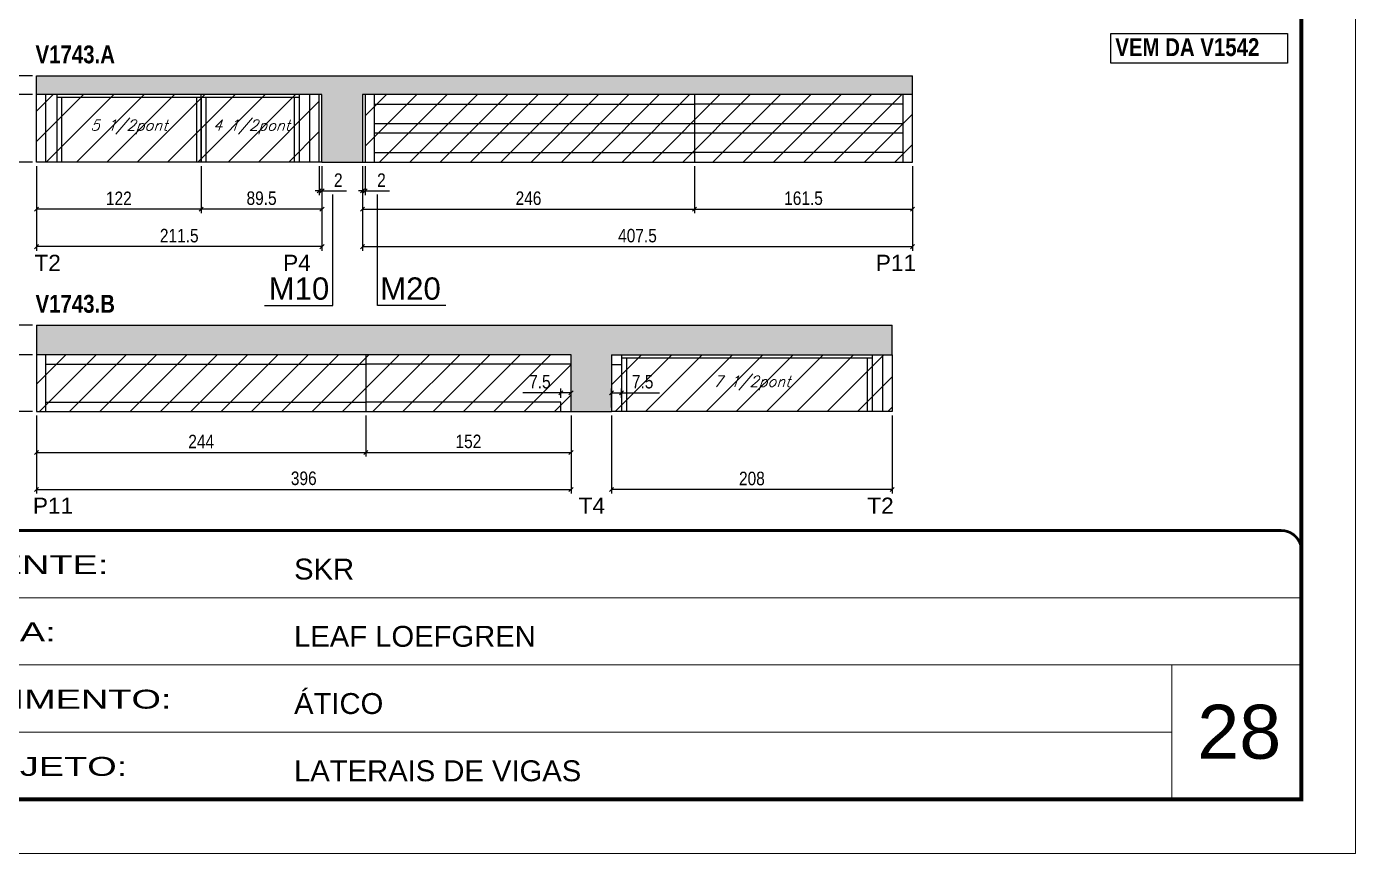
# Model space of a CAD drawing. Extents: x 3309 to 10008, y -2522 to 14608.
# Drawn here: x 8578 to 9563, y 6666 to 7279 of the extents above; entities that cross this region are included whole.
import ezdxf

# ---------------------------------------------------------------- set-up
doc = ezdxf.new("R2010")
doc.units = 0
doc.linetypes.add('CONTINUO', pattern=[0])
doc.linetypes.add('DASHED', pattern=[0.75, 0.5, -0.25])
for name, color, linetype in [('5', 5, 'Continuous'), ('COTA', 241, 'Continuous'), ('NOMENCLATURA', 7, 'Continuous'), ('Painéis', 200, 'Continuous'), ('SARR_2.2x10', 60, 'Continuous'), ('SARR_2.2x7', 40, 'Continuous'), ('SARR_3.5x7', 81, 'Continuous'), ('texto', 7, 'Continuous')]:
    doc.layers.add(name, color=color, linetype=linetype)
for name, color, linetype, lineweight in [('CARIMBO', 255, 'Continuous', 9), ('Folhas', 255, 'Continuous', 9), ('Hachura', 251, 'Continuous', 9), ('SARRAFO DE PRESSAO', 251, 'DASHED', 9)]:
    doc.layers.add(name, color=color, linetype=linetype, lineweight=lineweight)
doc.styles.add('ARIAL', font='arial.ttf')
doc.styles.add('COTA TECNICA', font='techl___.ttf', dxfattribs={"height": 10})
doc.styles.add('Romans', font='romans.shx')
doc.styles.get("Standard").update_dxf_attribs({"font": 'arial.ttf'})
doc.styles.add('TECNICA', font='techb___.ttf', dxfattribs={"height": 10})
doc.styles.add('Tecnologia', font='')
doc.styles.get('Tecnologia').set_extended_font_data('Forgotten Futurist')
doc.dimstyles.new('PAINEL', dxfattribs={"dimtxt": 10, "dimasz": 3, "dimexe": 3, "dimexo": 3, "dimgap": 3, "dimtad": 1, "dimdec": 1, "dimzin": 12, "dimdsep": 46, "dimtxsty": 'COTA TECNICA', "dimblk1": 'OBLIQUE', "dimblk2": 'OBLIQUE', "dimsah": 1, "dimcen": 0.9, "dimclrd": 4, "dimclre": 4, "dimclrt": 240, "dimadec": 1, "dimazin": 3, "dimtfac": 1, "dimtdec": 1, "dimtmove": 0, "dimatfit": 3, "dimfxl": 1, "dimtolj": 1, "dimtzin": 12, "dimarcsym": 0})

# ---------------------------------------------------------------- blocks, each defined once
blk = doc.blocks.new('9999999999')
at = {"color": 30, "linetype": 'CONTINUO'}
for p, q in [((98564.56, 34379.64), (99583.98, 34379.64)), ((98564.56, 34329.83), (99487.98, 34329.83)), ((99583.98, 34329.83), (99487.98, 34329.83)), ((99487.98, 34329.83), (99487.98, 34230.21)), ((98564.56, 34280.02), (99487.98, 34280.02))]:
    blk.add_line(p, q, dxfattribs=at)
at = {"color": 30, "linetype": 'CONTINUO', "const_width": 2}
blk.add_lwpolyline([(99583.98, 34230.21), (99583.98, 34414.45, 0.414214), (99568.98, 34429.45), (98228.98, 34429.45, 0.414214), (98213.98, 34414.45), (98213.98, 34245.21, 0.414214), (98228.98, 34230.21), (99583.98, 34230.21)], format="xyb", dxfattribs=at)
at = {"layer": 'Folhas'}
blk.add_lwpolyline([(98138.98, 34190.21), (99623.98, 34190.21), (99623.98, 35240.21), (98138.98, 35240.21)], close=True, dxfattribs=at)
at = {"layer": 'Folhas', "color": 30, "const_width": 3}
blk.add_lwpolyline([(98213.98, 34230.21), (99583.98, 34230.21), (99583.98, 35200.21), (98213.98, 35200.21)], close=True, dxfattribs=at)
at = {"color": 7, "linetype": 'Continuous', "ltscale": 5, "style": 'ARIAL'}
for s, height, p in [('SKR', 15.483, (98837.68, 34393.13)), ('LEAF LOEFGREN', 15.4829, (98837.68, 34343.32)), ('ÁTICO', 15.483, (98837.68, 34293.51)), ('LATERAIS DE VIGAS', 15.4829, (98837.68, 34243.7))]:
    blk.add_text(s, height=height, dxfattribs=at).set_placement(p)
at = {"layer": 'Folhas', "color": 7, "style": 'Tecnologia', "width": 1.5}
for s, p in [('CLIENTE:', (98573.65, 34397.17)), ('OBRA:', (98573.65, 34347.31)), ('PAVIMENTO:', (98573.65, 34297.5)), ('PROJETO:', (98573.65, 34247.69))]:
    blk.add_text(s, height=14, dxfattribs=at).set_placement(p)
blk = doc.blocks.new('_Oblique')
at = {"color": 0, "linetype": 'ByBlock', "lineweight": -2}
blk.add_line((-0.5, -0.5), (0.5, 0.5), dxfattribs=at)
blk = doc.blocks.new('*D3485')
at = {"layer": 'COTA', "color": 4, "linetype": 'ByBlock', "lineweight": -2, "transparency": 16777216}
for p, q in [((8707.73, 7175.61), (8707.73, 7140.67)), ((8797.23, 7175.61), (8797.23, 7140.67)), ((8797.23, 7143.67), (8707.73, 7143.67))]:
    blk.add_line(p, q, dxfattribs=at)
at = {"layer": 'Defpoints', "color": 0, "linetype": 'ByBlock', "transparency": 16777216}
for p in [(8707.73, 7178.61), (8797.23, 7178.61), (8707.73, 7143.67)]:
    blk.add_point(p, dxfattribs=at)
at = {"layer": 'COTA', "color": 4, "linetype": 'ByBlock', "lineweight": -2, "transparency": 16777216, "xscale": 3, "yscale": 3, "zscale": 3, "rotation": 180}
blk.add_blockref('_Oblique', (8707.73, 7143.67), dxfattribs=at)
at = {"layer": 'COTA', "color": 4, "linetype": 'ByBlock', "lineweight": -2, "transparency": 16777216, "xscale": 3, "yscale": 3, "zscale": 3}
blk.add_blockref('_Oblique', (8797.23, 7143.67), dxfattribs=at)
at = {"layer": 'COTA', "color": 240, "linetype": 'ByBlock', "transparency": 16777216, "insert": (8752.48, 7151.81), "char_height": 10, "attachment_point": 5, "style": 'COTA TECNICA'}
blk.add_mtext('\\A1;89.5', dxfattribs=at)
blk = doc.blocks.new('*D3486')
at = {"layer": 'COTA', "color": 4, "linetype": 'ByBlock', "lineweight": -2, "transparency": 16777216}
for p, q in [((8585.73, 7175.61), (8585.73, 7140.67)), ((8707.73, 7175.61), (8707.73, 7140.67)), ((8707.73, 7143.67), (8585.73, 7143.67))]:
    blk.add_line(p, q, dxfattribs=at)
at = {"layer": 'Defpoints', "color": 0, "linetype": 'ByBlock', "transparency": 16777216}
for p in [(8585.73, 7178.61), (8707.73, 7178.61), (8585.73, 7143.67)]:
    blk.add_point(p, dxfattribs=at)
at = {"layer": 'COTA', "color": 4, "linetype": 'ByBlock', "lineweight": -2, "transparency": 16777216, "xscale": 3, "yscale": 3, "zscale": 3, "rotation": 180}
blk.add_blockref('_Oblique', (8585.73, 7143.67), dxfattribs=at)
at = {"layer": 'COTA', "color": 4, "linetype": 'ByBlock', "lineweight": -2, "transparency": 16777216, "xscale": 3, "yscale": 3, "zscale": 3}
blk.add_blockref('_Oblique', (8707.73, 7143.67), dxfattribs=at)
at = {"layer": 'COTA', "color": 240, "linetype": 'ByBlock', "transparency": 16777216, "insert": (8646.73, 7151.73), "char_height": 10, "attachment_point": 5, "style": 'COTA TECNICA'}
blk.add_mtext('\\A1;122', dxfattribs=at)
blk = doc.blocks.new('*D3507')
at = {"layer": 'COTA', "color": 4, "linetype": 'ByBlock', "lineweight": -2, "transparency": 16777216}
for p, q in [((8585.73, 7175.61), (8585.73, 7112.96)), ((8797.23, 7175.61), (8797.23, 7112.96)), ((8797.23, 7115.96), (8585.73, 7115.96))]:
    blk.add_line(p, q, dxfattribs=at)
at = {"layer": 'Defpoints', "color": 0, "linetype": 'ByBlock', "transparency": 16777216}
for p in [(8585.73, 7178.61), (8797.23, 7178.61), (8585.73, 7115.96)]:
    blk.add_point(p, dxfattribs=at)
at = {"layer": 'COTA', "color": 4, "linetype": 'ByBlock', "lineweight": -2, "transparency": 16777216, "xscale": 3, "yscale": 3, "zscale": 3, "rotation": 180}
blk.add_blockref('_Oblique', (8585.73, 7115.96), dxfattribs=at)
at = {"layer": 'COTA', "color": 4, "linetype": 'ByBlock', "lineweight": -2, "transparency": 16777216, "xscale": 3, "yscale": 3, "zscale": 3}
blk.add_blockref('_Oblique', (8797.23, 7115.96), dxfattribs=at)
at = {"layer": 'COTA', "color": 240, "linetype": 'ByBlock', "transparency": 16777216, "insert": (8691.48, 7124.07), "char_height": 10, "attachment_point": 5, "style": 'COTA TECNICA'}
blk.add_mtext('\\A1;211.5', dxfattribs=at)
blk = doc.blocks.new('*D3487')
at = {"layer": 'COTA', "color": 4, "lineweight": -2, "transparency": 16777216}
for p, q in [((8582.73, 7228.61), (8565.98, 7228.61)), ((8568.98, 7178.61), (8568.98, 7228.61)), ((8582.73, 7178.61), (8565.98, 7178.61))]:
    blk.add_line(p, q, dxfattribs=at)
at = {"layer": 'Defpoints', "color": 0, "transparency": 16777216}
for p in [(8568.98, 7228.61), (8585.73, 7228.61), (8585.73, 7178.61)]:
    blk.add_point(p, dxfattribs=at)
at = {"layer": 'COTA', "color": 4, "lineweight": -2, "transparency": 16777216, "xscale": 3, "yscale": 3, "zscale": 3}
for p, rotation in [((8568.98, 7228.61), 90), ((8568.98, 7178.61), 270)]:
    blk.add_blockref('_Oblique', p, dxfattribs=dict(at, rotation=rotation))
at = {"layer": 'COTA', "color": 240, "transparency": 16777216, "insert": (8560.87, 7203.61), "char_height": 10, "attachment_point": 5, "rotation": 90, "style": 'COTA TECNICA'}
blk.add_mtext('\\A1;50', dxfattribs=at)
blk = doc.blocks.new('*D3488')
at = {"layer": 'COTA', "color": 4, "lineweight": -2, "transparency": 16777216}
for p, q in [((8568.98, 7242.61), (8568.98, 7261.73)), ((8582.73, 7242.61), (8565.98, 7242.61)), ((8568.98, 7228.61), (8568.98, 7242.61)), ((8582.73, 7228.61), (8565.98, 7228.61))]:
    blk.add_line(p, q, dxfattribs=at)
at = {"layer": 'Defpoints', "color": 0, "transparency": 16777216}
for p in [(8568.98, 7242.61), (8585.73, 7242.61), (8585.73, 7228.61)]:
    blk.add_point(p, dxfattribs=at)
at = {"layer": 'COTA', "color": 4, "lineweight": -2, "transparency": 16777216, "xscale": 3, "yscale": 3, "zscale": 3}
for p, rotation in [((8568.98, 7242.61), 90), ((8568.98, 7228.61), 270)]:
    blk.add_blockref('_Oblique', p, dxfattribs=dict(at, rotation=rotation))
at = {"layer": 'COTA', "color": 240, "transparency": 16777216, "insert": (8560.91, 7253.67), "char_height": 10, "attachment_point": 5, "rotation": 90, "style": 'COTA TECNICA'}
blk.add_mtext('\\A1;14', dxfattribs=at)
blk = doc.blocks.new('*D3489')
at = {"layer": 'COTA', "color": 4, "lineweight": -2, "transparency": 16777216}
for p, q in [((8582.73, 7242.61), (8536.48, 7242.61)), ((8539.48, 7178.61), (8539.48, 7242.61)), ((8582.73, 7178.61), (8536.48, 7178.61))]:
    blk.add_line(p, q, dxfattribs=at)
at = {"layer": 'Defpoints', "color": 0, "transparency": 16777216}
for p in [(8539.48, 7242.61), (8585.73, 7242.61), (8585.73, 7178.61)]:
    blk.add_point(p, dxfattribs=at)
at = {"layer": 'COTA', "color": 4, "lineweight": -2, "transparency": 16777216, "xscale": 3, "yscale": 3, "zscale": 3}
for p, rotation in [((8539.48, 7242.61), 90), ((8539.48, 7178.61), 270)]:
    blk.add_blockref('_Oblique', p, dxfattribs=dict(at, rotation=rotation))
at = {"layer": 'COTA', "color": 240, "transparency": 16777216, "insert": (8531.38, 7210.61), "char_height": 10, "attachment_point": 5, "rotation": 90, "style": 'COTA TECNICA'}
blk.add_mtext('\\A1;64', dxfattribs=at)
blk = doc.blocks.new('*D3508')
at = {"layer": 'Defpoints', "color": 0, "transparency": 16777216}
for p in [(8795.23, 7178.61, 0), (8797.23, 7178.61, 0), (8797.23, 7157.22)]:
    blk.add_point(p, dxfattribs=at)
at = {"layer": 'SARR_2.2x10', "color": 4, "lineweight": -2, "transparency": 16777216}
for p, q in [((8795.23, 7175.61), (8795.23, 7154.22)), ((8797.23, 7175.61), (8797.23, 7154.22)), ((8795.23, 7157.22), (8792.23, 7157.22)), ((8795.23, 7157.22), (8797.23, 7157.22)), ((8797.23, 7157.22), (8815.34, 7157.22))]:
    blk.add_line(p, q, dxfattribs=at)
at = {"layer": 'SARR_2.2x10', "color": 4, "lineweight": -2, "transparency": 16777216, "xscale": 3, "yscale": 3, "zscale": 3}
blk.add_blockref('_Oblique', (8795.23, 7157.22), dxfattribs=at)
at = {"layer": 'SARR_2.2x10', "color": 4, "lineweight": -2, "transparency": 16777216, "xscale": 3, "yscale": 3, "zscale": 3, "rotation": 180}
blk.add_blockref('_Oblique', (8797.23, 7157.22), dxfattribs=at)
at = {"layer": 'SARR_2.2x10', "color": 240, "transparency": 16777216, "insert": (8809.29, 7165.22), "char_height": 10, "attachment_point": 5, "style": 'COTA TECNICA'}
blk.add_mtext('\\A1;2', dxfattribs=at)
blk = doc.blocks.new('*D3509')
at = {"layer": 'COTA', "color": 4, "lineweight": -2, "transparency": 16777216}
for p, q in [((8827.23, 7175.61), (8827.23, 7112.96)), ((9234.73, 7175.61), (9234.73, 7112.96)), ((8827.23, 7115.96), (9234.73, 7115.96))]:
    blk.add_line(p, q, dxfattribs=at)
at = {"layer": 'Defpoints', "color": 0, "transparency": 16777216}
for p in [(8827.23, 7178.61), (9234.73, 7178.61), (9234.73, 7115.96)]:
    blk.add_point(p, dxfattribs=at)
at = {"layer": 'COTA', "color": 4, "lineweight": -2, "transparency": 16777216, "xscale": 3, "yscale": 3, "zscale": 3, "rotation": 180}
blk.add_blockref('_Oblique', (8827.23, 7115.96), dxfattribs=at)
at = {"layer": 'COTA', "color": 4, "lineweight": -2, "transparency": 16777216, "xscale": 3, "yscale": 3, "zscale": 3}
blk.add_blockref('_Oblique', (9234.73, 7115.96), dxfattribs=at)
at = {"layer": 'COTA', "color": 240, "transparency": 16777216, "insert": (9030.98, 7124.07), "char_height": 10, "attachment_point": 5, "style": 'COTA TECNICA'}
blk.add_mtext('\\A1;407.5', dxfattribs=at)
blk = doc.blocks.new('*D3510')
at = {"layer": 'COTA', "color": 4, "lineweight": -2, "transparency": 16777216}
for p, q in [((8827.23, 7175.61), (8827.23, 7140.67)), ((9073.23, 7175.61), (9073.23, 7140.67)), ((8827.23, 7143.67), (9073.23, 7143.67))]:
    blk.add_line(p, q, dxfattribs=at)
at = {"layer": 'Defpoints', "color": 0, "transparency": 16777216}
for p in [(8827.23, 7178.61), (9073.23, 7178.61), (9073.23, 7143.67)]:
    blk.add_point(p, dxfattribs=at)
at = {"layer": 'COTA', "color": 4, "lineweight": -2, "transparency": 16777216, "xscale": 3, "yscale": 3, "zscale": 3, "rotation": 180}
blk.add_blockref('_Oblique', (8827.23, 7143.67), dxfattribs=at)
at = {"layer": 'COTA', "color": 4, "lineweight": -2, "transparency": 16777216, "xscale": 3, "yscale": 3, "zscale": 3}
blk.add_blockref('_Oblique', (9073.23, 7143.67), dxfattribs=at)
at = {"layer": 'COTA', "color": 240, "transparency": 16777216, "insert": (8950.23, 7151.78), "char_height": 10, "attachment_point": 5, "style": 'COTA TECNICA'}
blk.add_mtext('\\A1;246', dxfattribs=at)
blk = doc.blocks.new('*D3511')
at = {"layer": 'COTA', "color": 4, "lineweight": -2, "transparency": 16777216}
for p, q in [((9073.23, 7175.61), (9073.23, 7140.67)), ((9234.73, 7175.61), (9234.73, 7140.67)), ((9073.23, 7143.67), (9234.73, 7143.67))]:
    blk.add_line(p, q, dxfattribs=at)
at = {"layer": 'Defpoints', "color": 0, "transparency": 16777216}
for p in [(9073.23, 7178.61), (9234.73, 7178.61), (9234.73, 7143.67)]:
    blk.add_point(p, dxfattribs=at)
at = {"layer": 'COTA', "color": 4, "lineweight": -2, "transparency": 16777216, "xscale": 3, "yscale": 3, "zscale": 3, "rotation": 180}
blk.add_blockref('_Oblique', (9073.23, 7143.67), dxfattribs=at)
at = {"layer": 'COTA', "color": 4, "lineweight": -2, "transparency": 16777216, "xscale": 3, "yscale": 3, "zscale": 3}
blk.add_blockref('_Oblique', (9234.73, 7143.67), dxfattribs=at)
at = {"layer": 'COTA', "color": 240, "transparency": 16777216, "insert": (9153.98, 7151.78), "char_height": 10, "attachment_point": 5, "style": 'COTA TECNICA'}
blk.add_mtext('\\A1;161.5', dxfattribs=at)
blk = doc.blocks.new('*D3512')
at = {"layer": 'COTA', "color": 4, "lineweight": -2, "transparency": 16777216}
for p, q in [((8827.23, 7175.61), (8827.23, 7154.22)), ((8829.23, 7175.61), (8829.23, 7154.22)), ((8827.23, 7157.22), (8824.23, 7157.22)), ((8827.23, 7157.22), (8829.23, 7157.22)), ((8829.23, 7157.22), (8847.34, 7157.22))]:
    blk.add_line(p, q, dxfattribs=at)
at = {"layer": 'Defpoints', "color": 0, "transparency": 16777216}
for p in [(8827.23, 7178.61, 0), (8829.23, 7178.61, 0), (8829.23, 7157.22)]:
    blk.add_point(p, dxfattribs=at)
at = {"layer": 'COTA', "color": 4, "lineweight": -2, "transparency": 16777216, "xscale": 3, "yscale": 3, "zscale": 3}
blk.add_blockref('_Oblique', (8827.23, 7157.22), dxfattribs=at)
at = {"layer": 'COTA', "color": 4, "lineweight": -2, "transparency": 16777216, "xscale": 3, "yscale": 3, "zscale": 3, "rotation": 180}
blk.add_blockref('_Oblique', (8829.23, 7157.22), dxfattribs=at)
at = {"layer": 'COTA', "color": 240, "transparency": 16777216, "insert": (8841.29, 7165.22), "char_height": 10, "attachment_point": 5, "style": 'COTA TECNICA'}
blk.add_mtext('\\A1;2', dxfattribs=at)
blk = doc.blocks.new('*D3513')
at = {"layer": 'COTA', "color": 4, "lineweight": -2, "transparency": 16777216}
for p, q in [((8585.73, 6990.84), (8585.73, 6933.02)), ((8981.73, 6990.84), (8981.73, 6933.02)), ((8585.73, 6936.02), (8981.73, 6936.02))]:
    blk.add_line(p, q, dxfattribs=at)
at = {"layer": 'Defpoints', "color": 0, "transparency": 16777216}
for p in [(8585.73, 6993.84), (8981.73, 6993.84), (8981.73, 6936.02)]:
    blk.add_point(p, dxfattribs=at)
at = {"layer": 'COTA', "color": 4, "lineweight": -2, "transparency": 16777216, "xscale": 3, "yscale": 3, "zscale": 3, "rotation": 180}
blk.add_blockref('_Oblique', (8585.73, 6936.02), dxfattribs=at)
at = {"layer": 'COTA', "color": 4, "lineweight": -2, "transparency": 16777216, "xscale": 3, "yscale": 3, "zscale": 3}
blk.add_blockref('_Oblique', (8981.73, 6936.02), dxfattribs=at)
at = {"layer": 'COTA', "color": 240, "transparency": 16777216, "insert": (8783.73, 6944.27), "char_height": 10, "attachment_point": 5, "style": 'COTA TECNICA'}
blk.add_mtext('\\A1;396', dxfattribs=at)
blk = doc.blocks.new('*D3514')
at = {"layer": 'COTA', "color": 4, "lineweight": -2, "transparency": 16777216}
for p, q in [((8585.73, 6990.84), (8585.73, 6960.5)), ((8829.73, 6990.84), (8829.73, 6960.5)), ((8585.73, 6963.5), (8829.73, 6963.5))]:
    blk.add_line(p, q, dxfattribs=at)
at = {"layer": 'Defpoints', "color": 0, "transparency": 16777216}
for p in [(8585.73, 6993.84), (8829.73, 6993.84), (8829.73, 6963.5)]:
    blk.add_point(p, dxfattribs=at)
at = {"layer": 'COTA', "color": 4, "lineweight": -2, "transparency": 16777216, "xscale": 3, "yscale": 3, "zscale": 3, "rotation": 180}
blk.add_blockref('_Oblique', (8585.73, 6963.5), dxfattribs=at)
at = {"layer": 'COTA', "color": 4, "lineweight": -2, "transparency": 16777216, "xscale": 3, "yscale": 3, "zscale": 3}
blk.add_blockref('_Oblique', (8829.73, 6963.5), dxfattribs=at)
at = {"layer": 'COTA', "color": 240, "transparency": 16777216, "insert": (8707.73, 6971.58), "char_height": 10, "attachment_point": 5, "style": 'COTA TECNICA'}
blk.add_mtext('\\A1;244', dxfattribs=at)
blk = doc.blocks.new('*D3515')
at = {"layer": 'COTA', "color": 4, "lineweight": -2, "transparency": 16777216}
for p, q in [((8829.73, 6990.84), (8829.73, 6960.5)), ((8981.73, 6990.84), (8981.73, 6960.5)), ((8829.73, 6963.5), (8981.73, 6963.5))]:
    blk.add_line(p, q, dxfattribs=at)
at = {"layer": 'Defpoints', "color": 0, "transparency": 16777216}
for p in [(8829.73, 6993.84), (8981.73, 6993.84), (8981.73, 6963.5)]:
    blk.add_point(p, dxfattribs=at)
at = {"layer": 'COTA', "color": 4, "lineweight": -2, "transparency": 16777216, "xscale": 3, "yscale": 3, "zscale": 3, "rotation": 180}
blk.add_blockref('_Oblique', (8829.73, 6963.5), dxfattribs=at)
at = {"layer": 'COTA', "color": 4, "lineweight": -2, "transparency": 16777216, "xscale": 3, "yscale": 3, "zscale": 3}
blk.add_blockref('_Oblique', (8981.73, 6963.5), dxfattribs=at)
at = {"layer": 'COTA', "color": 240, "transparency": 16777216, "insert": (8905.73, 6971.61), "char_height": 10, "attachment_point": 5, "style": 'COTA TECNICA'}
blk.add_mtext('\\A1;152', dxfattribs=at)
blk = doc.blocks.new('*D3516')
at = {"layer": 'COTA', "color": 4, "lineweight": -2, "transparency": 16777216}
for p, q in [((8582.73, 7057.84), (8562.05, 7057.84)), ((8565.05, 7035.84), (8565.05, 7057.84)), ((8582.73, 7035.84), (8562.05, 7035.84))]:
    blk.add_line(p, q, dxfattribs=at)
at = {"layer": 'Defpoints', "color": 0, "transparency": 16777216}
for p in [(8565.05, 7057.84), (8585.73, 7057.84), (8585.73, 7035.84)]:
    blk.add_point(p, dxfattribs=at)
at = {"layer": 'COTA', "color": 4, "lineweight": -2, "transparency": 16777216, "xscale": 3, "yscale": 3, "zscale": 3}
for p, rotation in [((8565.05, 7057.84), 90), ((8565.05, 7035.84), 270)]:
    blk.add_blockref('_Oblique', p, dxfattribs=dict(at, rotation=rotation))
at = {"layer": 'COTA', "color": 240, "transparency": 16777216, "insert": (8557.05, 7046.84), "char_height": 10, "attachment_point": 5, "rotation": 90, "style": 'COTA TECNICA'}
blk.add_mtext('\\A1;22', dxfattribs=at)
blk = doc.blocks.new('*D3517')
at = {"layer": 'COTA', "color": 4, "lineweight": -2, "transparency": 16777216}
for p, q in [((8582.73, 7035.84), (8562.05, 7035.84)), ((8565.05, 7035.84), (8565.05, 6993.84)), ((8582.73, 6993.84), (8562.05, 6993.84))]:
    blk.add_line(p, q, dxfattribs=at)
at = {"layer": 'Defpoints', "color": 0, "transparency": 16777216}
for p in [(8585.73, 7035.84), (8565.05, 6993.84), (8585.73, 6993.84)]:
    blk.add_point(p, dxfattribs=at)
at = {"layer": 'COTA', "color": 4, "lineweight": -2, "transparency": 16777216, "xscale": 3, "yscale": 3, "zscale": 3}
for p, rotation in [((8565.05, 7035.84), 90), ((8565.05, 6993.84), 270)]:
    blk.add_blockref('_Oblique', p, dxfattribs=dict(at, rotation=rotation))
at = {"layer": 'COTA', "color": 240, "transparency": 16777216, "insert": (8556.98, 7014.84), "char_height": 10, "attachment_point": 5, "rotation": 90, "style": 'COTA TECNICA'}
blk.add_mtext('\\A1;42', dxfattribs=at)
blk = doc.blocks.new('*D3518')
at = {"layer": 'COTA', "color": 4, "lineweight": -2, "transparency": 16777216}
for p, q in [((8582.73, 7057.84), (8531.82, 7057.84)), ((8534.82, 6993.84), (8534.82, 7057.84)), ((8582.73, 6993.84), (8531.82, 6993.84))]:
    blk.add_line(p, q, dxfattribs=at)
at = {"layer": 'Defpoints', "color": 0, "transparency": 16777216}
for p in [(8534.82, 7057.84), (8585.73, 7057.84), (8585.73, 6993.84)]:
    blk.add_point(p, dxfattribs=at)
at = {"layer": 'COTA', "color": 4, "lineweight": -2, "transparency": 16777216, "xscale": 3, "yscale": 3, "zscale": 3}
for p, rotation in [((8534.82, 7057.84), 90), ((8534.82, 6993.84), 270)]:
    blk.add_blockref('_Oblique', p, dxfattribs=dict(at, rotation=rotation))
at = {"layer": 'COTA', "color": 240, "transparency": 16777216, "insert": (8526.71, 7025.84), "char_height": 10, "attachment_point": 5, "rotation": 90, "style": 'COTA TECNICA'}
blk.add_mtext('\\A1;64', dxfattribs=at)
blk = doc.blocks.new('*D3519')
at = {"layer": 'COTA', "color": 4, "lineweight": -2, "transparency": 16777216}
for p, q in [((8974.23, 7003.84), (8974.23, 7010.74)), ((8981.73, 6996.84), (8981.73, 7010.74)), ((8974.23, 7007.74), (8946.08, 7007.74)), ((8981.73, 7007.74), (8974.23, 7007.74))]:
    blk.add_line(p, q, dxfattribs=at)
at = {"layer": 'Defpoints', "color": 0, "transparency": 16777216}
for p in [(8974.23, 7007.74), (8974.23, 7000.84, 0), (8981.73, 6993.84, 0)]:
    blk.add_point(p, dxfattribs=at)
at = {"layer": 'COTA', "color": 4, "lineweight": -2, "transparency": 16777216, "xscale": 3, "yscale": 3, "zscale": 3, "rotation": 180}
blk.add_blockref('_Oblique', (8974.23, 7007.74), dxfattribs=at)
at = {"layer": 'COTA', "color": 4, "lineweight": -2, "transparency": 16777216, "xscale": 3, "yscale": 3, "zscale": 3}
blk.add_blockref('_Oblique', (8981.73, 7007.74), dxfattribs=at)
at = {"layer": 'COTA', "color": 240, "transparency": 16777216, "insert": (8958.66, 7015.85), "char_height": 10, "attachment_point": 5, "style": 'COTA TECNICA'}
blk.add_mtext('\\A1;7.5', dxfattribs=at)
blk = doc.blocks.new('*D3520')
at = {"layer": 'COTA', "color": 4, "lineweight": -2, "transparency": 16777216}
for p, q in [((9011.73, 6990.84), (9011.73, 6933.02)), ((9219.73, 6990.84), (9219.73, 6933.02)), ((9219.73, 6936.02), (9011.73, 6936.02))]:
    blk.add_line(p, q, dxfattribs=at)
at = {"layer": 'Defpoints', "color": 0, "transparency": 16777216}
for p in [(9011.73, 6993.84, 0), (9219.73, 6993.84, 0), (9011.73, 6936.02)]:
    blk.add_point(p, dxfattribs=at)
at = {"layer": 'COTA', "color": 4, "lineweight": -2, "transparency": 16777216, "xscale": 3, "yscale": 3, "zscale": 3, "rotation": 180}
blk.add_blockref('_Oblique', (9011.73, 6936.02), dxfattribs=at)
at = {"layer": 'COTA', "color": 4, "lineweight": -2, "transparency": 16777216, "xscale": 3, "yscale": 3, "zscale": 3}
blk.add_blockref('_Oblique', (9219.73, 6936.02), dxfattribs=at)
at = {"layer": 'COTA', "color": 240, "transparency": 16777216, "insert": (9115.73, 6944.15), "char_height": 10, "attachment_point": 5, "style": 'COTA TECNICA'}
blk.add_mtext('\\A1;208', dxfattribs=at)
blk = doc.blocks.new('*D3490')
at = {"layer": 'COTA', "color": 4, "lineweight": -2, "transparency": 16777216}
for p, q in [((9011.73, 6996.84), (9011.73, 7010.74)), ((9019.23, 7003.84), (9019.23, 7010.74)), ((9011.73, 7007.74), (9019.23, 7007.74)), ((9019.23, 7007.74), (9047.38, 7007.74))]:
    blk.add_line(p, q, dxfattribs=at)
at = {"layer": 'Defpoints', "color": 0, "transparency": 16777216}
for p in [(9019.23, 7007.74), (9019.23, 7000.84, 0), (9011.73, 6993.84, 0)]:
    blk.add_point(p, dxfattribs=at)
at = {"layer": 'COTA', "color": 4, "lineweight": -2, "transparency": 16777216, "xscale": 3, "yscale": 3, "zscale": 3, "rotation": 180}
blk.add_blockref('_Oblique', (9011.73, 7007.74), dxfattribs=at)
at = {"layer": 'COTA', "color": 4, "lineweight": -2, "transparency": 16777216, "xscale": 3, "yscale": 3, "zscale": 3}
blk.add_blockref('_Oblique', (9019.23, 7007.74), dxfattribs=at)
at = {"layer": 'COTA', "color": 240, "transparency": 16777216, "insert": (9034.81, 7015.85), "char_height": 10, "attachment_point": 5, "style": 'COTA TECNICA'}
blk.add_mtext('\\A1;7.5', dxfattribs=at)

msp = doc.modelspace()

# ---------------------------------------------------------------- hatches: boundary and pattern name
at = {"layer": 'COTA'}
h = msp.add_hatch(dxfattribs=at)
h.set_pattern_fill('AR-CONC', color=256, scale=0.03)
h.set_pattern_definition([(50, (1585, -26.7527), (5.46554, -0.4781726), [0.5715, -6.2865]), (355, (1585, -26.7527), (-1.0573026, 5.7317054), [0.4572, -5.0292175]), (100.451445, (1585.4555, -26.7925), (4.4082374, 5.2535326), [0.4857003, -5.3427073]), (46.1842, (1585, -25.229), (8.1323712, -1.26127), [0.85725, -9.42975]), (96.63556, (1585.678, -25.334), (7.122124, 7.422784), [0.728551, -8.014068]), (351.18415, (1585, -25.229), (7.122124, 7.422784), [0.685799, -7.543792]), (21, (1585.762, -25.6097), (4.5484317, -3.067956), [0.5715, -6.2865]), (326, (1585.762, -25.6097), (1.8540609, 5.525639), [0.4572, -5.0292]), (71.451445, (1586.141, -25.8653), (6.4024926, 2.457683), [0.4857003, -5.342698]), (37.5, (1585, -26.7527), (0.0926581, 2.53665117), [0, -4.96824, 0, -5.1054, 0, -5.04825]), (7.5, (1585, -26.7527), (2.0045899, 3.00541724), [0, -2.91084, 0, -4.85394, 0, -1.92405]), (327.5, (1583.3007, -26.7527), (4.06771786, -0.17186232), [0, -1.905, 0, -5.9436, 0, -7.8867]), (317.5, (1582.5387, -26.7527), (4.4438754, 0.7627947), [0, -2.4765, 0, -3.94716, 0, -5.6007])])
h.paths.add_polyline_path([(8797.23, 7178.61), (8827.23, 7178.61), (8827.23, 7228.61), (9234.73, 7228.61), (9234.73, 7242.61), (8585.73, 7242.61), (8585.73, 7228.61), (8797.23, 7228.61)])
h = msp.add_hatch(dxfattribs=at)
h.set_pattern_fill('AR-CONC', color=256, scale=0.03)
h.set_pattern_definition([(50, (1585, -11.6316), (5.46554, -0.4781726), [0.5715, -6.2865]), (355, (1585, -11.6316), (-1.0573026, 5.7317054), [0.4572, -5.0292175]), (100.451445, (1585.4555, -11.6715), (4.4082374, 5.2535326), [0.4857003, -5.3427073]), (46.1842, (1585, -10.1076), (8.1323712, -1.26127), [0.85725, -9.42975]), (96.63556, (1585.678, -10.213), (7.122124, 7.422784), [0.728551, -8.014068]), (351.18415, (1585, -10.108), (7.122124, 7.422784), [0.685799, -7.543792]), (21, (1585.762, -10.4886), (4.5484317, -3.067956), [0.5715, -6.2865]), (326, (1585.762, -10.4886), (1.854061, 5.525639), [0.4572, -5.0292]), (71.451445, (1586.141, -10.7443), (6.4024926, 2.457683), [0.4857003, -5.342698]), (37.5, (1585, -11.6316), (0.0926581, 2.53665117), [0, -4.96824, 0, -5.1054, 0, -5.04825]), (7.5, (1585, -11.6316), (2.0045899, 3.00541724), [0, -2.91084, 0, -4.85394, 0, -1.92405]), (327.5, (1583.3007, -11.6316), (4.06771786, -0.1718623), [0, -1.905, 0, -5.9436, 0, -7.8867]), (317.5, (1582.5387, -11.6316), (4.4438754, 0.7627947), [0, -2.4765, 0, -3.94716, 0, -5.6007])])
h.paths.add_polyline_path([(8981.73, 6993.84), (9011.73, 6993.84), (9011.73, 7035.84), (9219.73, 7035.84), (9219.73, 7057.84), (8585.73, 7057.84), (8585.73, 7035.84), (8981.73, 7035.84)])
at = {"layer": 'Hachura', "linetype": 'ByBlock'}
h = msp.add_hatch(dxfattribs=at)
h.set_pattern_fill('ANSI31', color=256, scale=5)
h.paths.add_polyline_path([(8707.73, 7178.61), (8707.73, 7228.61), (8585.73, 7228.61), (8585.73, 7178.61)])
h.paths.add_polyline_path([(8707.73, 7228.61), (8707.73, 7178.61), (8795.23, 7178.61), (8795.23, 7228.61)])
h.paths.add_polyline_path([(9073.23, 7178.61), (9073.23, 7228.61), (8829.23, 7228.61), (8829.23, 7178.61)])
h.paths.add_polyline_path([(9073.23, 7228.61), (9073.23, 7178.61), (9234.73, 7178.61), (9234.73, 7228.61)])
h.paths.add_polyline_path([(9011.73, 7035.84), (9011.73, 6993.84), (9219.73, 6993.84), (9219.73, 7035.84)])
h.paths.add_polyline_path([(8829.73, 7035.84), (8829.73, 6993.84), (8981.73, 6993.84), (8981.73, 7035.84)])
h.paths.add_polyline_path([(8829.73, 6993.84), (8829.73, 7035.84), (8585.73, 7035.84), (8585.73, 6993.84)])

# ---------------------------------------------------------------- linework, layer by layer
at = {"layer": 'COTA'}
for p, q in [((8585.73, 7228.61, 0), (8585.73, 7242.61, 0)), ((8585.73, 7242.61, 0), (9234.73, 7242.61, 0)), ((9234.73, 7228.61, 0), (9234.73, 7242.61, 0)), ((8797.23, 7178.61, 0), (8827.23, 7178.61, 0)), ((8585.73, 7057.84, 0), (8585.73, 7035.84, 0)), ((8585.73, 7057.84, 0), (9219.73, 7057.84, 0)), ((9219.73, 7035.84, 0), (9219.73, 7057.84, 0)), ((8981.73, 6993.84, 0), (9011.73, 6993.84, 0))]:
    msp.add_line(p, q, dxfattribs=at)
at = {"layer": 'NOMENCLATURA', "linetype": 'Continuous'}
for p, q in [((8805.38, 7072.46), (8805.38, 7154.71)), ((8838.27, 7072.46), (8838.27, 7154.71)), ((8754.71, 7072.46), (8805.38, 7072.46)), ((8888.93, 7072.46), (8838.27, 7072.46))]:
    msp.add_line(p, q, dxfattribs=at)
at = {"layer": 'NOMENCLATURA'}
msp.add_lwpolyline([(9381.76, 7273.9), (9512.62, 7273.9), (9512.62, 7251.91), (9381.76, 7251.91)], close=True, dxfattribs=at)
at = {"layer": 'Painéis', "linetype": 'ByBlock'}
for p, q in [((8797.23, 7228.61, 0), (8585.73, 7228.61, 0)), ((8585.73, 7178.61, 0), (8585.73, 7228.61, 0)), ((8707.73, 7178.61, 0), (8707.73, 7228.61, 0)), ((8795.23, 7178.61, 0), (8795.23, 7228.61, 0)), ((8797.23, 7178.61, 0), (8797.23, 7228.61, 0)), ((9234.73, 7228.61, 0), (8827.23, 7228.61, 0)), ((8827.23, 7228.61, 0), (8827.23, 7178.61, 0)), ((8829.23, 7228.61, 0), (8829.23, 7178.61, 0)), ((9073.23, 7228.61, 0), (9073.23, 7178.61, 0)), ((9234.73, 7178.61, 0), (9234.73, 7228.61, 0)), ((8797.23, 7178.61, 0), (8585.73, 7178.61, 0)), ((8827.23, 7178.61, 0), (9234.73, 7178.61, 0)), ((8981.73, 7035.84, 0), (8585.73, 7035.84, 0)), ((8585.73, 7035.84, 0), (8585.73, 6993.84, 0)), ((8829.73, 7035.84, 0), (8829.73, 6993.84, 0)), ((8981.73, 6993.84, 0), (8981.73, 7035.84, 0)), ((9011.73, 7035.84, 0), (9011.73, 6993.84, 0)), ((9011.73, 7035.84, 0), (9219.73, 7035.84, 0)), ((9219.73, 7035.84, 0), (9219.73, 6993.84, 0)), ((8585.73, 6993.84, 0), (8981.73, 6993.84, 0)), ((9219.73, 6993.84, 0), (9011.73, 6993.84, 0))]:
    msp.add_line(p, q, dxfattribs=at)
at = {"layer": 'SARR_2.2x7', "linetype": 'Continuous'}
for p, q in [((8592.73, 7178.61, 0), (8592.73, 7228.61, 0)), ((8707.73, 7226.41, 0), (8600.73, 7226.41, 0)), ((8780.23, 7226.41, 0), (8707.73, 7226.41, 0)), ((8788.23, 7178.61, 0), (8788.23, 7228.61, 0)), ((8836.23, 7178.61, 0), (8836.23, 7228.61, 0)), ((9227.73, 7178.61, 0), (9227.73, 7228.61, 0)), ((8836.23, 7221.61, 0), (9073.23, 7221.61, 0)), ((9227.73, 7221.61, 0), (9073.23, 7221.61, 0)), ((8836.23, 7207.23, 0), (9073.23, 7207.23, 0)), ((9073.23, 7207.23, 0), (9227.73, 7207.23, 0)), ((8836.23, 7200.23, 0), (9073.23, 7200.23, 0)), ((9073.23, 7200.23, 0), (9227.73, 7200.23, 0)), ((8836.23, 7185.61, 0), (9073.23, 7185.61, 0)), ((9227.73, 7185.61, 0), (9073.23, 7185.61, 0)), ((8592.73, 6993.84, 0), (8592.73, 7035.84, 0)), ((9019.23, 7033.64, 0), (9204.73, 7033.64, 0)), ((9212.73, 6993.84, 0), (9212.73, 7035.84, 0)), ((8592.73, 7028.84, 0), (8829.73, 7028.84, 0)), ((8981.73, 7028.84, 0), (8829.73, 7028.84, 0)), ((9019.23, 7028.34, 0), (9011.73, 7028.34, 0)), ((8592.73, 7000.84, 0), (8829.73, 7000.84, 0)), ((8974.23, 7000.84, 0), (8829.73, 7000.84, 0)), ((8974.23, 6993.84, 0), (8974.23, 7000.84, 0))]:
    msp.add_line(p, q, dxfattribs=at)
at = {"layer": 'SARR_3.5x7'}
for p, q in [((8600.73, 7228.61, 0), (8600.73, 7178.61, 0)), ((8604.23, 7226.41, 0), (8604.23, 7178.61, 0)), ((8704.23, 7226.41, 0), (8704.23, 7178.61, 0)), ((8707.73, 7226.41, 0), (8707.73, 7178.61, 0)), ((8711.23, 7226.41, 0), (8711.23, 7178.61, 0)), ((8776.73, 7226.41, 0), (8776.73, 7178.61, 0)), ((8780.23, 7228.61, 0), (8780.23, 7178.61, 0)), ((9019.23, 7035.84, 0), (9019.23, 6993.84, 0)), ((9022.73, 7033.64, 0), (9022.73, 6993.84, 0)), ((9201.23, 7033.64, 0), (9201.23, 6993.84, 0)), ((9204.73, 7035.84, 0), (9204.73, 6993.84, 0))]:
    msp.add_line(p, q, dxfattribs=at)

# ---------------------------------------------------------------- block references
at = {"layer": 'SARRAFO DE PRESSAO', "color": 6, "linetype": 'ByBlock'}
msp.add_blockref('9999999999', (-90061.11, -27523.8), dxfattribs=at)

# ---------------------------------------------------------------- texts
at = {"layer": '5', "linetype": 'Continuous'}
for s, rotation, p in [('T2', 359.99996, (8584.2, 7097.95, 0)), ('P4', 0.00004, (8768.45, 7097.95, 0)), ('P11', 0.00004, (9207.54, 7097.95, 0)), ('P11', 0.00004, (8583.05, 6918.01, 0)), ('T4', 0.00004, (8987.39, 6918.01, 0)), ('T2', 0.00004, (9201.23, 6918.01, 0))]:
    msp.add_text(s, height=12, rotation=rotation, dxfattribs=at).set_placement(p)
at = {"layer": 'CARIMBO', "style": 'ARIAL'}
msp.add_text('28', height=40, dxfattribs=at).set_placement((9445.73, 6736.55))
at = {"layer": 'NOMENCLATURA', "style": 'TECNICA'}
for s, p in [('VEM DA V1542', (9384.96, 7257.15)), ('V1743.A', (8585.01, 7251.8, 0)), ('V1743.B', (8585.01, 7067.03, 0))]:
    msp.add_text(s, height=13.2, dxfattribs=at).set_placement(p)
at = {"layer": 'NOMENCLATURA', "linetype": 'Continuous'}
for s, p in [('M10', (8757.79, 7076.66)), ('M20', (8840.41, 7076.66))]:
    msp.add_text(s, height=16.5, dxfattribs=at).set_placement(p)
at = {"layer": 'texto', "color": 2, "char_height": 8, "attachment_point": 5, "style": 'Romans'}
for s, insert in [('{\\Q19;\\C256;5 1/2pont}', (8654.23, 7204.61, 0)), ('{\\Q19;\\C256;4 1/2pont}', (8744.98, 7204.61, 0)), ('{\\Q19;\\C256;7 1/2pont}', (9115.73, 7014.84, 0))]:
    msp.add_mtext(s, dxfattribs=dict(at, insert=insert))

# ---------------------------------------------------------------- dimensions: what is measured, and where the dimension line sits
at = {"layer": 'COTA'}
for base, p1, p2, angle, picture, middle in [((8568.98, 7242.61, 0), (8585.73, 7228.61, 0), (8585.73, 7242.61, 0), 90, '*D3488', (8560.91, 7253.67, 0)), ((8539.48, 7242.61, 0), (8585.73, 7178.61, 0), (8585.73, 7242.61, 0), 90, '*D3489', (8531.38, 7210.61, 0)), ((8568.98, 7228.61, 0), (8585.73, 7178.61, 0), (8585.73, 7228.61, 0), 90, '*D3487', (8560.87, 7203.61, 0)), ((9234.73, 7115.96, 0), (8827.23, 7178.61, 0), (9234.73, 7178.61, 0), 180, '*D3509', (9030.98, 7124.07, 0)), ((8534.82, 7057.84, 0), (8585.73, 6993.84, 0), (8585.73, 7057.84, 0), 90, '*D3518', (8526.71, 7025.84, 0)), ((8565.05, 7057.84, 0), (8585.73, 7035.84, 0), (8585.73, 7057.84, 0), 90, '*D3516', (8557.05, 7046.84, 0)), ((8565.05, 6993.84, 0), (8585.73, 7035.84, 0), (8585.73, 6993.84, 0), 90, '*D3517', (8556.98, 7014.84, 0)), ((9019.23, 7007.74), (9011.73, 6993.84, 0), (9019.23, 7000.84, 0), 180, '*D3490', (9034.81, 7015.85)), ((8981.73, 6936.02, 0), (8585.73, 6993.84, 0), (8981.73, 6993.84, 0), 180, '*D3513', (8783.73, 6944.27, 0))]:
    dim = msp.add_linear_dim(base=base, p1=p1, p2=p2, angle=angle, dimstyle='PAINEL', dxfattribs=at)
    dim.commit()
    dim.dimension.update_dxf_attribs({"geometry": picture, "text_midpoint": middle})
at = {"layer": 'COTA', "linetype": 'ByBlock'}
dim = msp.add_linear_dim(base=(8585.73, 7143.67, 0), p1=(8707.73, 7178.61, 0), p2=(8585.73, 7178.61, 0), angle=180, dimstyle='PAINEL', override={"dimtmove": 1}, dxfattribs=at)
dim.commit()
dim.dimension.update_dxf_attribs({"geometry": '*D3486', "text_midpoint": (8646.73, 7151.73, 0)})
for base, p2, picture, middle in [((8585.73, 7115.96, 0), (8585.73, 7178.61, 0), '*D3507', (8691.48, 7124.07, 0)), ((8707.73, 7143.67, 0), (8707.73, 7178.61, 0), '*D3485', (8752.48, 7151.81, 0))]:
    dim = msp.add_linear_dim(base=base, p1=(8797.23, 7178.61, 0), p2=p2, angle=180, dimstyle='PAINEL', dxfattribs=at)
    dim.commit()
    dim.dimension.update_dxf_attribs({"geometry": picture, "text_midpoint": middle})
at = {"layer": 'COTA'}
for base, p1, p2, picture, middle in [((8829.23, 7157.22), (8827.23, 7178.61, 0), (8829.23, 7178.61, 0), '*D3512', (8841.29, 7165.22)), ((9073.23, 7143.67, 0), (8827.23, 7178.61, 0), (9073.23, 7178.61, 0), '*D3510', (8950.23, 7151.78, 0)), ((8974.23, 7007.74), (8981.73, 6993.84, 0), (8974.23, 7000.84, 0), '*D3519', (8958.66, 7015.85)), ((8829.73, 6963.5, 0), (8585.73, 6993.84, 0), (8829.73, 6993.84, 0), '*D3514', (8707.73, 6971.58, 0)), ((9011.73, 6936.02), (9219.73, 6993.84, 0), (9011.73, 6993.84, 0), '*D3520', (9115.73, 6944.15))]:
    dim = msp.add_linear_dim(base=base, p1=p1, p2=p2, dimstyle='PAINEL', dxfattribs=at)
    dim.commit()
    dim.dimension.update_dxf_attribs({"geometry": picture, "text_midpoint": middle})
for base, p1, p2, picture, middle in [((9234.73, 7143.67, 0), (9073.23, 7178.61, 0), (9234.73, 7178.61, 0), '*D3511', (9153.98, 7151.78, 0)), ((8981.73, 6963.5, 0), (8829.73, 6993.84, 0), (8981.73, 6993.84, 0), '*D3515', (8905.73, 6971.61, 0))]:
    dim = msp.add_linear_dim(base=base, p1=p1, p2=p2, dimstyle='PAINEL', override={"dimtmove": 1}, dxfattribs=at)
    dim.commit()
    dim.dimension.update_dxf_attribs({"geometry": picture, "text_midpoint": middle})
at = {"layer": 'SARR_2.2x10'}
dim = msp.add_linear_dim(base=(8797.23, 7157.22), p1=(8795.23, 7178.61, 0), p2=(8797.23, 7178.61, 0), dimstyle='PAINEL', dxfattribs=at)
dim.commit()
dim.dimension.update_dxf_attribs({"geometry": '*D3508', "text_midpoint": (8809.29, 7165.22)})

doc.saveas('drawing.dxf')
